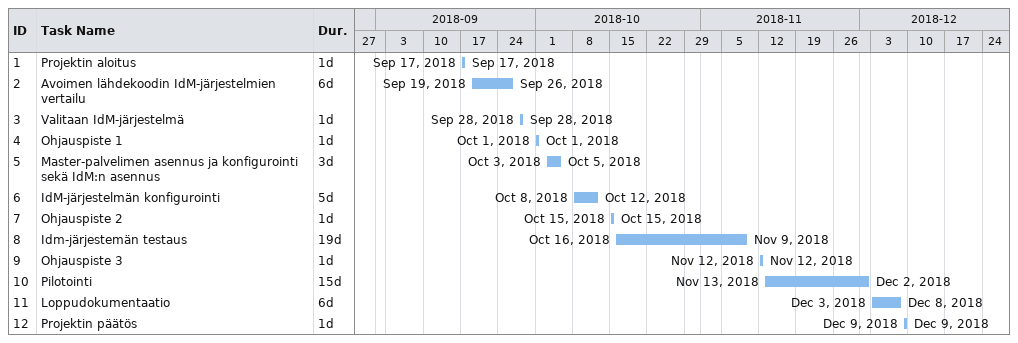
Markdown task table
| ID | Task | Duration | Start | Finish |
|---|---|---|---|---|
| 1 | Projektin aloitus | 1d | 2018-09-17 | 2018-09-17 |
| 2 | Avoimen lähdekoodin IdM-järjestelmien vertailu | 6d | 2018-09-19 | 2018-09-26 |
| 3 | Valitaan IdM-järjestelmä | 1d | 2018-09-28 | 2018-09-28 |
| 4 | Ohjauspiste 1 | 1d | 2018-10-01 | 2018-10-01 |
| 5 | Master-palvelimen asennus ja konfigurointi sekä IdM:n asennus | 3d | 2018-10-03 | 2018-10-05 |
| 6 | IdM-järjestelmän konfigurointi | 5d | 2018-10-08 | 2018-10-12 |
| 7 | Ohjauspiste 2 | 1d | 2018-10-15 | 2018-10-15 |
| 8 | Idm-järjestemän testaus | 19d | 2018-10-16 | 2018-11-09 |
| 9 | Ohjauspiste 3 | 1d | 2018-11-12 | 2018-11-12 |
| 10 | Pilotointi | 15d | 2018-11-13 | 2018-12-02 |
| 11 | Loppudokumentaatio | 6d | 2018-12-03 | 2018-12-08 |
| 12 | Projektin päätös | 1d | 2018-12-09 | 2018-12-09 |
